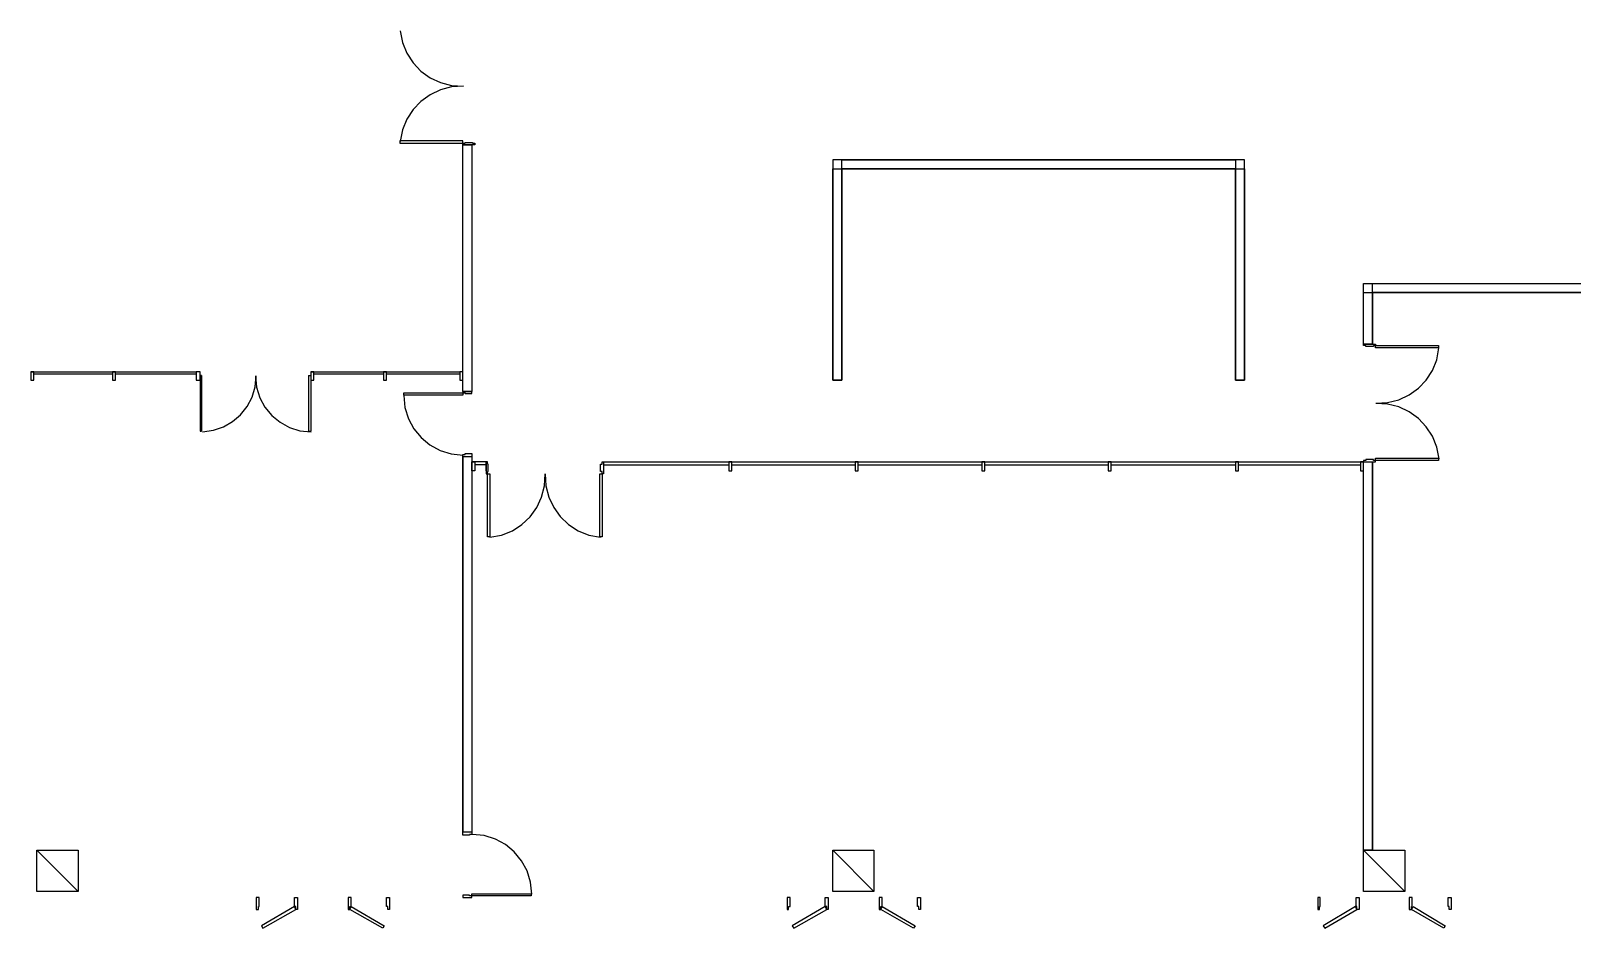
# Model space of a CAD drawing. Header units: millimetres. Extents: x -1062 to 473405, y -148599 to 38948.
# Drawn here: x 279535 to 305664, y -148599 to -133397 of the extents above; entities that cross this region are included whole.
import ezdxf

# ---------------------------------------------------------------- set-up
doc = ezdxf.new("R2010")
doc.units = ezdxf.units.MM
for name, color, linetype in [('COLUMN', 1, 'Continuous'), ('DOOR', 3, 'Continuous'), ('WALL', 7, 'Continuous'), ('WINDOW', 4, 'Continuous')]:
    doc.layers.add(name, color=color, linetype=linetype)

msp = doc.modelspace()

# ---------------------------------------------------------------- linework, layer by layer
at = {"layer": 'COLUMN'}
for p, q in [((280334.3, -147976.3), (279636.1, -147277.7)), ((279636.1, -147277.7), (280334.3, -147277.7)), ((279636.1, -147976.3), (279636.1, -147277.7)), ((280334.3, -147277.7), (280334.3, -147976.3)), ((293827.2, -147976.3), (293129, -147277.7)), ((293129, -147277.7), (293827.2, -147277.7)), ((293129, -147976.3), (293129, -147277.7)), ((293827.2, -147277.7), (293827.2, -147976.3)), ((302826.7, -147976.3), (302128.5, -147277.7)), ((302128.5, -147277.7), (302826.7, -147277.7)), ((302128.5, -147976.3), (302128.5, -147277.7)), ((302826.7, -147277.7), (302826.7, -147976.3)), ((280334.3, -147976.3), (279636.1, -147976.3)), ((293827.2, -147976.3), (293129, -147976.3)), ((302826.7, -147976.3), (302128.5, -147976.3))]:
    msp.add_line(p, q, dxfattribs=at)
at = {"layer": 'DOOR'}
for p, q in [((285796.9, -133396.7), (285835.2, -133595.3)), ((285835.2, -133595.3), (285908.8, -133777.6)), ((285908.8, -133777.6), (286013.8, -133940.1)), ((286013.8, -133940.1), (286146.1, -134079.4)), ((286146.1, -134079.4), (286301.8, -134191.9)), ((286301.8, -134191.9), (286476.8, -134274.2)), ((286476.8, -134274.2), (286667.2, -134322.8)), ((286301.6, -134478.3), (286145.9, -134590.9)), ((286476.7, -134395.9), (286301.6, -134478.3)), ((286667.1, -134347.3), (286476.7, -134395.9)), ((286869, -134335.9), (286667.1, -134347.3)), ((286667.2, -134322.8), (286869, -134334.2)), ((286013.6, -134730.3), (285908.6, -134893)), ((286145.9, -134590.9), (286013.6, -134730.3)), ((285835, -135075.4), (285796.8, -135274)), ((285908.6, -134893), (285835, -135075.4)), ((286858.6, -135262.3), (285792.3, -135262.3)), ((285792.3, -135262.3), (285792.3, -135300.4)), ((285792.3, -135300.4), (286858.6, -135300.4)), ((286858.6, -135300.4), (286858.6, -135262.3)), ((286858.6, -135300.4), (286896.6, -135300.4)), ((286858.6, -135325.8), (286858.6, -135300.4)), ((287061.7, -135325.8), (286858.6, -135325.8)), ((286896.6, -135300.4), (286896.6, -135287.7)), ((286896.6, -135287.7), (287023.6, -135287.7)), ((287023.6, -135287.7), (287023.6, -135300.4)), ((287023.6, -135300.4), (287061.7, -135300.4)), ((287061.7, -135300.4), (287061.7, -135325.8)), ((302128.5, -138729.7), (302128.5, -138704.3)), ((302128.5, -138704.3), (302331.6, -138704.3)), ((302166.6, -138729.7), (302128.5, -138729.7)), ((302166.6, -138742.4), (302166.6, -138729.7)), ((302293.5, -138742.4), (302166.6, -138742.4)), ((302331.6, -138729.7), (302293.5, -138729.7)), ((302293.5, -138729.7), (302293.5, -138742.4)), ((302331.6, -138704.3), (302331.6, -138729.7)), ((302331.6, -138729.7), (303397.8, -138729.7)), ((302331.6, -138767.8), (302331.6, -138729.7)), ((303397.8, -138729.7), (303397.8, -138767.8)), ((303397.8, -138767.8), (302331.6, -138767.8)), ((303294.1, -139150.2), (303367.7, -138967.9)), ((303367.7, -138967.9), (303406, -138769.4)), ((282339.8, -139174.3), (282339.8, -139314)), ((282403.2, -139174.3), (282339.8, -139174.3)), ((282403.2, -139314), (282403.2, -139174.3)), ((282428.6, -139237.8), (282403.2, -139237.8)), ((282403.2, -139237.8), (282403.2, -140177.7)), ((282428.6, -139237.8), (282428.6, -140177.7)), ((283337, -139430.1), (283355.2, -139244.1)), ((283342.5, -139244.1), (283361.8, -139434.8)), ((284243.8, -139237.8), (284281.8, -139237.8)), ((284243.8, -139237.8), (284243.8, -140177.7)), ((284281.8, -139174.3), (284281.8, -139314)), ((284332.6, -139174.3), (284281.8, -139174.3)), ((284281.8, -139237.8), (284281.8, -140177.7)), ((284332.6, -139314), (284332.6, -139174.3)), ((303189.1, -139312.7), (303294.1, -139150.2)), ((282339.8, -139314), (282403.2, -139314)), ((283284.5, -139603.9), (283337, -139430.1)), ((283361.8, -139434.8), (283416.9, -139612.4)), ((284281.8, -139314), (284332.6, -139314)), ((286858.6, -139504.5), (286858.6, -139529.9)), ((287010.9, -139542.6), (287010.9, -139504.5)), ((302901.1, -139564.6), (303056.8, -139452)), ((303056.8, -139452), (303189.1, -139312.7)), ((283090.6, -139900.6), (283201.2, -139761.9)), ((283201.2, -139761.9), (283284.5, -139603.9)), ((283416.9, -139612.4), (283504, -139773.2)), ((283504, -139773.2), (283619.5, -139913.2)), ((285855.8, -139568), (285855.8, -139529.9)), ((285855.8, -139529.9), (286858.6, -139529.9)), ((286858.6, -139568), (285855.8, -139568)), ((285855.8, -139574.4), (285876.3, -139777.9)), ((285876.3, -139777.9), (285935.1, -139967.4)), ((286858.6, -139529.9), (286858.6, -139568)), ((286858.6, -139529.9), (286896.6, -139529.9)), ((286896.6, -139529.9), (286896.6, -139542.6)), ((286896.6, -139542.6), (287010.9, -139542.6)), ((302333.9, -139706.9), (302535.7, -139695.5)), ((302535.7, -139720), (302333.9, -139708.6)), ((302535.7, -139695.5), (302726.1, -139646.9)), ((302726.2, -139768.6), (302535.7, -139720)), ((302726.1, -139646.9), (302901.1, -139564.6)), ((302901.3, -139851), (302726.2, -139768.6)), ((282801.5, -140105.5), (282956.2, -140016.3)), ((282956.2, -140016.3), (283090.6, -139900.6)), ((283619.5, -139913.2), (283759.5, -140028.8)), ((283759.5, -140028.8), (283920.1, -140116)), ((285935.1, -139967.4), (286028.2, -140138.9)), ((303057, -139963.6), (302901.3, -139851)), ((303189.3, -140103), (303057, -139963.6)), ((282403.2, -140177.7), (282428.6, -140177.7)), ((282444.9, -140189.7), (282629.9, -140164.5)), ((282629.9, -140164.5), (282801.5, -140105.5)), ((283920.1, -140116), (284097.6, -140171.1)), ((284097.6, -140171.1), (284288.2, -140190.4)), ((284243.8, -140177.7), (284281.8, -140177.7)), ((286028.2, -140138.9), (286151.4, -140288.4)), ((286151.4, -140288.4), (286300.7, -140411.7)), ((303294.3, -140265.6), (303189.3, -140103)), ((303367.9, -140448), (303294.3, -140265.6)), ((286300.7, -140411.7), (286472.1, -140504.8)), ((286472.1, -140504.8), (286661.5, -140563.6)), ((286661.5, -140563.6), (286864.9, -140584.1)), ((286858.6, -140609.5), (286858.6, -140571.4)), ((286858.6, -140571.4), (286896.6, -140571.4)), ((286896.6, -140571.4), (286896.6, -140558.7)), ((286896.6, -140558.7), (287010.9, -140558.7)), ((287010.9, -140558.7), (287010.9, -140609.5)), ((303406.1, -140646.6), (303367.9, -140448)), ((287277.4, -140698.4), (287252.1, -140698.4)), ((287252.1, -140698.4), (287252.1, -140901.6)), ((287277.4, -140736.5), (287277.4, -140698.4)), ((287290.1, -140736.5), (287277.4, -140736.5)), ((287290.1, -140863.5), (287290.1, -140736.5)), ((289194.1, -140863.5), (289194.1, -140736.5)), ((289194.1, -140736.5), (289219.5, -140736.5)), ((289219.5, -140736.5), (289219.5, -140698.4)), ((289219.5, -140698.4), (289244.9, -140698.4)), ((289244.9, -140698.4), (289244.9, -140901.6)), ((302166.6, -140673), (302128.5, -140673)), ((302128.5, -140673), (302128.5, -140698.4)), ((302128.5, -140698.4), (302331.6, -140698.4)), ((302293.5, -140660.3), (302166.6, -140660.3)), ((302166.6, -140660.3), (302166.6, -140673)), ((302293.5, -140673), (302293.5, -140660.3)), ((302331.6, -140673), (302293.5, -140673)), ((302331.6, -140634.9), (303397.8, -140634.9)), ((302331.6, -140673), (302331.6, -140634.9)), ((303397.8, -140673), (302331.6, -140673)), ((302331.6, -140698.4), (302331.6, -140673)), ((303397.8, -140634.9), (303397.8, -140673)), ((287252.1, -140901.6), (287277.4, -140901.6)), ((287277.4, -140901.6), (287277.4, -140863.5)), ((287277.4, -140863.5), (287290.1, -140863.5)), ((287277.4, -141968.5), (287277.4, -140901.6)), ((287277.4, -140901.6), (287315.5, -140901.6)), ((287315.5, -140901.6), (287315.5, -141968.5)), ((288242.6, -141105.9), (288254, -140903.9)), ((288255.7, -140903.9), (288267, -141105.8)), ((289181.4, -141968.5), (289181.4, -140901.6)), ((289181.4, -140901.6), (289219.5, -140901.6)), ((289219.5, -140863.5), (289194.1, -140863.5)), ((289219.5, -140901.6), (289219.5, -140863.5)), ((289244.9, -140901.6), (289219.5, -140901.6)), ((289219.5, -140901.6), (289219.5, -141968.5)), ((288111.7, -141471.7), (288194, -141296.5)), ((288194, -141296.5), (288242.6, -141105.9)), ((288267, -141105.8), (288315.6, -141296.3)), ((288315.6, -141296.3), (288397.9, -141471.5)), ((287999.1, -141627.5), (288111.7, -141471.7)), ((288397.9, -141471.5), (288510.3, -141627.3)), ((287515, -141938.5), (287697.3, -141864.9)), ((287697.3, -141864.9), (287859.8, -141759.9)), ((287859.8, -141759.9), (287999.1, -141627.5)), ((288510.3, -141627.3), (288649.6, -141759.7)), ((288649.6, -141759.7), (288812, -141864.7)), ((288812, -141864.7), (288994.1, -141938.4)), ((287315.5, -141968.5), (287277.4, -141968.5)), ((287316.5, -141976.8), (287515, -141938.5)), ((288994.1, -141938.4), (289192.6, -141976.7)), ((289219.5, -141968.5), (289181.4, -141968.5)), ((286858.6, -147023.7), (286858.6, -146972.9)), ((286972.8, -147023.7), (286858.6, -147023.7)), ((287010.9, -147011), (286972.8, -147011)), ((286972.8, -147011), (286972.8, -147023.7)), ((287010.9, -146972.9), (287010.9, -147011)), ((287220.6, -147031.5), (287017.2, -147011)), ((287410, -147090.3), (287220.6, -147031.5)), ((287581.4, -147183.4), (287410, -147090.3)), ((287730.8, -147306.7), (287581.4, -147183.4)), ((287854, -147456.1), (287730.8, -147306.7)), ((287947.1, -147627.7), (287854, -147456.1)), ((288005.8, -147817.2), (287947.1, -147627.7)), ((288026.4, -148020.7), (288005.8, -147817.2)), ((286858.6, -148039.8), (286858.6, -148077.9)), ((286972.8, -148039.8), (286858.6, -148039.8)), ((286858.6, -148077.9), (287010.9, -148077.9)), ((286972.8, -148052.5), (286972.8, -148039.8)), ((287010.9, -148052.5), (286972.8, -148052.5)), ((287010.9, -148052.5), (287010.9, -148014.4)), ((287010.9, -148014.4), (288013.7, -148014.4)), ((288013.7, -148052.5), (287010.9, -148052.5)), ((287010.9, -148077.9), (287010.9, -148052.5)), ((288013.7, -148014.4), (288013.7, -148052.5))]:
    msp.add_line(p, q, dxfattribs=at)
at = {"layer": 'WALL'}
for p, q in [((286858.6, -139504.5), (286858.6, -135325.8)), ((286858.6, -135325.8), (287010.9, -135325.8)), ((287010.9, -135325.8), (287010.9, -139504.5)), ((300110.3, -135579.8), (293129, -135579.8)), ((293129, -135579.8), (293129, -139314)), ((300110.3, -139314), (300110.3, -135579.8)), ((293281.3, -139314), (293281.3, -135732.2)), ((293281.3, -135732.2), (299958, -135732.2)), ((299958, -135732.2), (299958, -139314)), ((302128.5, -138704.3), (302128.5, -137675.5)), ((302128.5, -137675.5), (307650.1, -137675.5)), ((302280.8, -138704.3), (302280.8, -137827.9)), ((302280.8, -137827.9), (307802.4, -137827.9)), ((286858.6, -139504.5), (287010.9, -139504.5)), ((293129, -139314), (293281.3, -139314)), ((299958, -139314), (300110.3, -139314)), ((286858.6, -140609.5), (286858.6, -146972.9)), ((286858.6, -140609.5), (287010.9, -140609.5)), ((287010.9, -140609.5), (287010.9, -146972.9)), ((302128.5, -147277.7), (302128.5, -140698.4)), ((302128.5, -140698.4), (302280.8, -140698.4)), ((302280.8, -147277.7), (302280.8, -140698.4)), ((287010.9, -146972.9), (286858.6, -146972.9)), ((302280.8, -147277.7), (302128.5, -147277.7))]:
    msp.add_line(p, q, dxfattribs=at)
for points in [[(287010.9, -135325.8), (287010.9, -139504.5), (287010, -139504.5), (287010, -139505), (286860, -139505), (286860, -139504.5), (286858.6, -139504.5), (286858.6, -135325.8), (286860, -135325.8), (286860, -135325), (287010, -135325), (287010, -135325.8), (287010.9, -135325.8)], [(299958, -135579.8), (299958, -135732.2), (293281.3, -135732.2), (293281.3, -135579.8), (299958, -135579.8)], [(293281.3, -135732.2), (293281.3, -139314), (293129, -139314), (293129, -135732.2), (293281.3, -135732.2)], [(300110.3, -139314), (299958, -139314), (299958, -135732.2), (300110.3, -135732.2), (300110.3, -139314)], [(302280.8, -137675.5), (307650.1, -137675.5), (307650.1, -137827.9), (302280.8, -137827.9), (302280.8, -137675.5)], [(302280.8, -137827.9), (302280.8, -138704.3), (302128.5, -138704.3), (302128.5, -137827.9), (302280.8, -137827.9)], [(287010.9, -146972.9), (287010, -146972.9), (287010, -146975), (286860, -146975), (286860, -146972.9), (286858.6, -146972.9), (286858.6, -140609.5), (287010.9, -140609.5), (287010.9, -146972.9)], [(302280.8, -147277.7), (302280, -147277.7), (302280, -147280), (302130, -147280), (302130, -147277.7), (302128.5, -147277.7), (302128.5, -140698.4), (302280.8, -140698.4), (302280.8, -147277.7)]]:
    msp.add_lwpolyline(points, close=True, dxfattribs=at)
at = {"layer": 'WINDOW'}
for p, q in [((279534.6, -139174.3), (282339.8, -139174.3)), ((279534.6, -139174.3), (279534.6, -139314)), ((279585.3, -139174.3), (279534.6, -139174.3)), ((279585.3, -139314), (279585.3, -139174.3)), ((280918.1, -139212.4), (279585.3, -139212.4)), ((280918.1, -139174.3), (280918.1, -139314)), ((280968.9, -139174.3), (280918.1, -139174.3)), ((280968.9, -139314), (280968.9, -139174.3)), ((282339.8, -139212.4), (280968.9, -139212.4)), ((284281.8, -139174.3), (286807.8, -139174.3)), ((285513.1, -139212.4), (284332.6, -139212.4)), ((285513.1, -139174.3), (285513.1, -139314)), ((285563.9, -139174.3), (285513.1, -139174.3)), ((285563.9, -139314), (285563.9, -139174.3)), ((286807.8, -139212.4), (285563.9, -139212.4)), ((286807.8, -139174.3), (286807.8, -139314)), ((286858.6, -139174.3), (286807.8, -139174.3)), ((286858.6, -139314), (286858.6, -139174.3)), ((279534.6, -139314), (279585.3, -139314)), ((280918.1, -139314), (280968.9, -139314)), ((285513.1, -139314), (285563.9, -139314)), ((286807.8, -139314), (286858.6, -139314)), ((287252.1, -140698.4), (287010.9, -140698.4)), ((287010.9, -140698.4), (287061.7, -140698.4)), ((287010.9, -140850.8), (287010.9, -140698.4)), ((287061.7, -140698.4), (287061.7, -140850.8)), ((287252.1, -140749.2), (287061.7, -140749.2)), ((287252.1, -140850.8), (287252.1, -140698.4)), ((289244.9, -140698.4), (302128.5, -140698.4)), ((289244.9, -140749.2), (291364.7, -140749.2)), ((291364.7, -140698.4), (291364.7, -140850.8)), ((291415.4, -140698.4), (291364.7, -140698.4)), ((291415.4, -140850.8), (291415.4, -140698.4)), ((291415.4, -140749.2), (293509.8, -140749.2)), ((293509.8, -140698.4), (293509.8, -140850.8)), ((293560.6, -140698.4), (293509.8, -140698.4)), ((293560.6, -140850.8), (293560.6, -140698.4)), ((293560.6, -140749.2), (295655, -140749.2)), ((295655, -140698.4), (295655, -140850.8)), ((295705.8, -140698.4), (295655, -140698.4)), ((295705.8, -140850.8), (295705.8, -140698.4)), ((295705.8, -140749.2), (297800.1, -140749.2)), ((297800.1, -140698.4), (297800.1, -140850.8)), ((297850.9, -140698.4), (297800.1, -140698.4)), ((297850.9, -140850.8), (297850.9, -140698.4)), ((297850.9, -140749.2), (299958, -140749.2)), ((299958, -140698.4), (299958, -140850.8)), ((300008.8, -140698.4), (299958, -140698.4)), ((300008.8, -140850.8), (300008.8, -140698.4)), ((300008.8, -140749.2), (302077.7, -140749.2)), ((302077.7, -140698.4), (302077.7, -140850.8)), ((302128.5, -140698.4), (302077.7, -140698.4)), ((302128.5, -140850.8), (302128.5, -140698.4)), ((287061.7, -140850.8), (287010.9, -140850.8)), ((291364.7, -140850.8), (291415.4, -140850.8)), ((293509.8, -140850.8), (293560.6, -140850.8)), ((295655, -140850.8), (295705.8, -140850.8)), ((297800.1, -140850.8), (297850.9, -140850.8)), ((299958, -140850.8), (300008.8, -140850.8)), ((302077.7, -140850.8), (302128.5, -140850.8)), ((283406, -148077.9), (283355.2, -148077.9)), ((283355.2, -148077.9), (283355.2, -148281.1)), ((283406, -148230.3), (283406, -148077.9)), ((284002.6, -148230.3), (284002.6, -148077.9)), ((284002.6, -148077.9), (284053.4, -148077.9)), ((284053.4, -148077.9), (284053.4, -148281.1)), ((284967.3, -148077.9), (284916.5, -148077.9)), ((284916.5, -148077.9), (284916.5, -148281.1)), ((284967.3, -148230.3), (284967.3, -148077.9)), ((285563.9, -148230.3), (285563.9, -148077.9)), ((285563.9, -148077.9), (285614.6, -148077.9)), ((285614.6, -148077.9), (285614.6, -148281.1)), ((292405.5, -148077.9), (292354.7, -148077.9)), ((292354.7, -148077.9), (292354.7, -148281.1)), ((292405.5, -148230.3), (292405.5, -148077.9)), ((293002.1, -148230.3), (293002.1, -148077.9)), ((293002.1, -148077.9), (293052.9, -148077.9)), ((293052.9, -148077.9), (293052.9, -148281.1)), ((293966.8, -148077.9), (293916, -148077.9)), ((293916, -148077.9), (293916, -148281.1)), ((293966.8, -148230.3), (293966.8, -148077.9)), ((294563.4, -148230.3), (294563.4, -148077.9)), ((294563.4, -148077.9), (294614.1, -148077.9)), ((294614.1, -148077.9), (294614.1, -148281.1)), ((301392.3, -148077.9), (301354.2, -148077.9)), ((301354.2, -148077.9), (301354.2, -148281.1)), ((301392.3, -148230.3), (301392.3, -148077.9)), ((302001.6, -148230.3), (302001.6, -148077.9)), ((302001.6, -148077.9), (302052.4, -148077.9)), ((302052.4, -148077.9), (302052.4, -148281.1)), ((302953.6, -148077.9), (302902.8, -148077.9)), ((302902.8, -148077.9), (302902.8, -148281.1)), ((302953.6, -148230.3), (302953.6, -148077.9)), ((303562.9, -148230.3), (303562.9, -148077.9)), ((303562.9, -148077.9), (303613.6, -148077.9)), ((303613.6, -148077.9), (303613.6, -148281.1)), ((283355.2, -148281.1), (283393.3, -148281.1)), ((283393.3, -148281.1), (283393.3, -148230.3)), ((283393.3, -148230.3), (283406, -148230.3)), ((284002.6, -148230.3), (283444.1, -148560.5)), ((283469.5, -148598.6), (284028, -148281.1)), ((284028, -148230.3), (284002.6, -148230.3)), ((284028, -148281.1), (284002.6, -148230.3)), ((284028, -148281.1), (284028, -148230.3)), ((284053.4, -148281.1), (284028, -148281.1)), ((284916.5, -148281.1), (284941.9, -148281.1)), ((284941.9, -148281.1), (284941.9, -148230.3)), ((284941.9, -148230.3), (284967.3, -148230.3)), ((284941.9, -148281.1), (284967.3, -148230.3)), ((285500.4, -148598.6), (284941.9, -148281.1)), ((284967.3, -148230.3), (285525.8, -148560.5)), ((285589.2, -148230.3), (285563.9, -148230.3)), ((285589.2, -148281.1), (285589.2, -148230.3)), ((285614.6, -148281.1), (285589.2, -148281.1)), ((292354.7, -148281.1), (292380.1, -148281.1)), ((292380.1, -148281.1), (292380.1, -148230.3)), ((292380.1, -148230.3), (292405.5, -148230.3)), ((293002.1, -148230.3), (292443.6, -148560.5)), ((292469, -148598.6), (293027.5, -148281.1)), ((293027.5, -148230.3), (293002.1, -148230.3)), ((293027.5, -148281.1), (293002.1, -148230.3)), ((293027.5, -148281.1), (293027.5, -148230.3)), ((293052.9, -148281.1), (293027.5, -148281.1)), ((293916, -148281.1), (293941.4, -148281.1)), ((293941.4, -148281.1), (293941.4, -148230.3)), ((293941.4, -148230.3), (293966.8, -148230.3)), ((293941.4, -148281.1), (293966.8, -148230.3)), ((294499.9, -148598.6), (293941.4, -148281.1)), ((293966.8, -148230.3), (294525.3, -148560.5)), ((294588.7, -148230.3), (294563.4, -148230.3)), ((294588.7, -148281.1), (294588.7, -148230.3)), ((294614.1, -148281.1), (294588.7, -148281.1)), ((301354.2, -148281.1), (301379.6, -148281.1)), ((301379.6, -148281.1), (301379.6, -148230.3)), ((301379.6, -148230.3), (301392.3, -148230.3)), ((301988.9, -148230.3), (301443.1, -148560.5)), ((301468.5, -148598.6), (302014.3, -148281.1)), ((302014.3, -148281.1), (301988.9, -148230.3)), ((302014.3, -148230.3), (302001.6, -148230.3)), ((302014.3, -148281.1), (302014.3, -148230.3)), ((302052.4, -148281.1), (302014.3, -148281.1)), ((302902.8, -148281.1), (302940.9, -148281.1)), ((302940.9, -148281.1), (302940.9, -148230.3)), ((302940.9, -148230.3), (302953.6, -148230.3)), ((302940.9, -148281.1), (302966.3, -148230.3)), ((303486.7, -148598.6), (302940.9, -148281.1)), ((302966.3, -148230.3), (303512.1, -148560.5)), ((303575.6, -148230.3), (303562.9, -148230.3)), ((303575.6, -148281.1), (303575.6, -148230.3)), ((303613.6, -148281.1), (303575.6, -148281.1)), ((283444.1, -148560.5), (283469.5, -148598.6)), ((285525.8, -148560.5), (285500.4, -148598.6)), ((292443.6, -148560.5), (292469, -148598.6)), ((294525.3, -148560.5), (294499.9, -148598.6)), ((301443.1, -148560.5), (301468.5, -148598.6)), ((303512.1, -148560.5), (303486.7, -148598.6))]:
    msp.add_line(p, q, dxfattribs=at)

doc.saveas('drawing.dxf')
